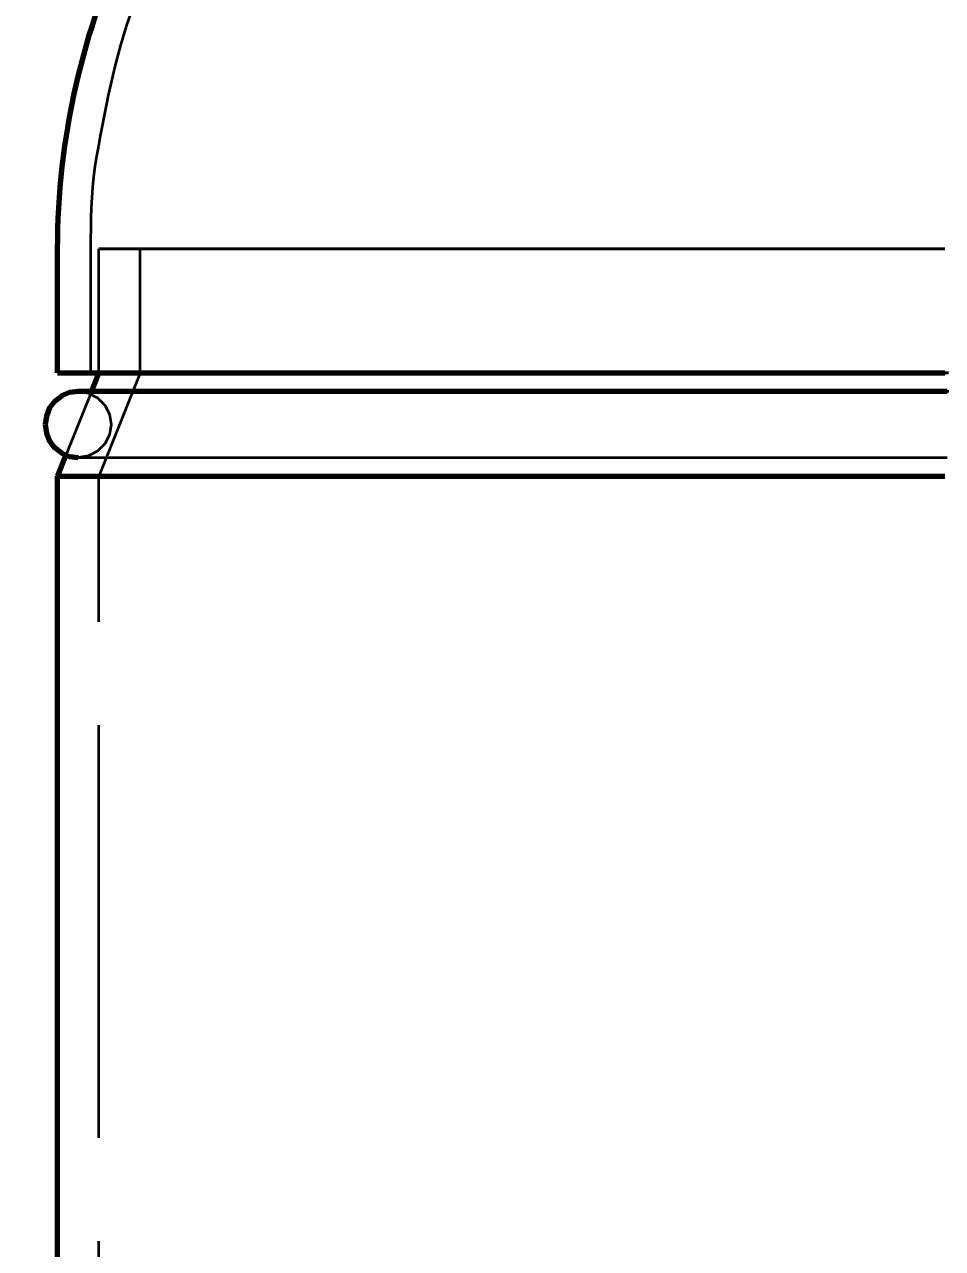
# Model space of a CAD drawing. Header units: millimetres. Extents: x 0 to 2208, y 0 to 420.
# Drawn here: x 86.36 to 95.26, y 209.91 to 221.77 of the extents above; entities that cross this region are included whole.
import ezdxf

# ---------------------------------------------------------------- set-up
doc = ezdxf.new("R2010")
doc.units = ezdxf.units.MM
doc.linetypes.add('IRAM-E-TRAZOS', pattern=[5, 4, -1])
for name, color, linetype, lineweight in [('01-VISIBLE', 7, 'CONTINUOUS', 70), ('02-OCULTA', 4, 'IRAM-E-TRAZOS', 35), ('04-COTA', 3, 'CONTINUOUS', 18)]:
    doc.layers.add(name, color=color, linetype=linetype, lineweight=lineweight)
doc.styles.add('ISO3098', font='isocpeur.ttf')
doc.dimstyles.new('FLAMA-IRAM', dxfattribs={"dimtxt": 3.5, "dimasz": 3.5, "dimexe": 2, "dimexo": 1.5, "dimgap": 1, "dimtad": 1, "dimdec": 1, "dimtxsty": 'ISO3098', "dimblk": 'IRAM_FLECHA', "dimblk1": 'IRAM_FLECHA', "dimblk2": 'IRAM_FLECHA', "dimcen": 2.5, "dimclrd": 256, "dimclre": 256, "dimclrt": 256, "dimazin": 3, "dimtfac": 1, "dimtmove": 0, "dimatfit": 3, "dimlwd": 18, "dimlwe": 18})

# ---------------------------------------------------------------- blocks, each defined once
blk = doc.blocks.new('IRAM_FLECHA')
blk.add_solid([(0, 0), (-1, 0.125), (-1, -0.125)])

msp = doc.modelspace()

# ---------------------------------------------------------------- linework, layer by layer
at = {"layer": '01-VISIBLE'}
for p, q in [((86.683, 218.391), (86.683, 219.591)), ((87.083, 218.391), (87.011, 218.211)), ((86.764, 217.594), (86.683, 217.391)), ((86.683, 197.549), (86.683, 217.391))]:
    msp.add_line(p, q, dxfattribs=at)
for points in [[(86.683, 219.591), (86.684, 219.691), (86.686, 219.791), (86.689, 219.891), (86.694, 219.99), (86.7, 220.09), (86.708, 220.19), (86.718, 220.29), (86.728, 220.389), (86.74, 220.488), (86.754, 220.587), (86.768, 220.686), (86.785, 220.785), (86.802, 220.883), (86.821, 220.982), (86.841, 221.08), (86.863, 221.177), (86.886, 221.275), (86.91, 221.372), (86.936, 221.468), (86.962, 221.565), (86.99, 221.661), (87.02, 221.756), (87.05, 221.852)], [(86.683, 218.391), (86.783, 218.391), (86.883, 218.391), (86.983, 218.391), (87.083, 218.391), (87.183, 218.391), (87.283, 218.391), (87.383, 218.391), (87.483, 218.391), (87.583, 218.391), (87.683, 218.391), (87.783, 218.391), (87.883, 218.391), (87.983, 218.391), (88.083, 218.391), (88.183, 218.391), (88.283, 218.391), (88.383, 218.391), (88.483, 218.391), (88.583, 218.391), (88.683, 218.391), (88.783, 218.391), (88.883, 218.391), (88.983, 218.391), (89.083, 218.391), (89.183, 218.391), (89.283, 218.391), (89.383, 218.391), (89.483, 218.391), (89.583, 218.391), (89.683, 218.391), (89.783, 218.391), (89.883, 218.391), (89.983, 218.391), (90.083, 218.391), (90.183, 218.391), (90.283, 218.391), (90.383, 218.391), (90.483, 218.391), (90.583, 218.391), (90.683, 218.391), (90.783, 218.391), (90.883, 218.391), (90.983, 218.391), (91.083, 218.391), (91.183, 218.391), (91.283, 218.391), (91.383, 218.391), (91.483, 218.391), (91.583, 218.391), (91.683, 218.391), (91.783, 218.391), (91.883, 218.391), (91.983, 218.391), (92.083, 218.391), (92.183, 218.391), (92.283, 218.391), (92.383, 218.391), (92.483, 218.391), (92.583, 218.391), (92.683, 218.391), (92.783, 218.391), (92.883, 218.391), (92.983, 218.391), (93.083, 218.391), (93.183, 218.391), (93.283, 218.391), (93.383, 218.391), (93.483, 218.391), (93.583, 218.391), (93.683, 218.391), (93.783, 218.391), (93.883, 218.391), (93.983, 218.391), (94.083, 218.391), (94.183, 218.391), (94.283, 218.391), (94.383, 218.391), (94.483, 218.391), (94.583, 218.391), (94.683, 218.391), (94.783, 218.391), (94.883, 218.391), (94.983, 218.391), (95.083, 218.391), (95.183, 218.391), (95.283, 218.391)], [(86.883, 218.211), (86.8, 218.2), (86.723, 218.168), (86.657, 218.117), (86.606, 218.051), (86.574, 217.973), (86.563, 217.891)], [(87.011, 218.211), (86.99, 218.211), (86.968, 218.211), (86.947, 218.211), (86.926, 218.211), (86.904, 218.211), (86.883, 218.211)], [(95.306, 218.211), (95.206, 218.211), (95.106, 218.211), (95.006, 218.211), (94.905, 218.211), (94.805, 218.211), (94.705, 218.211), (94.605, 218.211), (94.504, 218.211), (94.404, 218.211), (94.304, 218.211), (94.203, 218.211), (94.103, 218.211), (94.003, 218.211), (93.903, 218.211), (93.802, 218.211), (93.702, 218.211), (93.602, 218.211), (93.501, 218.211), (93.401, 218.211), (93.301, 218.211), (93.201, 218.211), (93.1, 218.211), (93, 218.211), (92.9, 218.211), (92.799, 218.211), (92.699, 218.211), (92.599, 218.211), (92.499, 218.211), (92.398, 218.211), (92.298, 218.211), (92.198, 218.211), (92.098, 218.211), (91.997, 218.211), (91.897, 218.211), (91.797, 218.211), (91.696, 218.211), (91.596, 218.211), (91.496, 218.211), (91.396, 218.211), (91.295, 218.211), (91.195, 218.211), (91.095, 218.211), (90.994, 218.211), (90.894, 218.211), (90.794, 218.211), (90.694, 218.211), (90.593, 218.211), (90.493, 218.211), (90.393, 218.211), (90.292, 218.211), (90.192, 218.211), (90.092, 218.211), (89.992, 218.211), (89.891, 218.211), (89.791, 218.211), (89.691, 218.211), (89.591, 218.211), (89.49, 218.211), (89.39, 218.211), (89.29, 218.211), (89.189, 218.211), (89.089, 218.211), (88.989, 218.211), (88.889, 218.211), (88.788, 218.211), (88.688, 218.211), (88.588, 218.211), (88.487, 218.211), (88.387, 218.211), (88.287, 218.211), (88.187, 218.211), (88.086, 218.211), (87.986, 218.211), (87.886, 218.211), (87.786, 218.211), (87.685, 218.211), (87.585, 218.211), (87.485, 218.211), (87.384, 218.211), (87.284, 218.211), (87.184, 218.211), (87.084, 218.211), (86.983, 218.211), (86.883, 218.211)], [(86.563, 217.891), (86.574, 217.808), (86.606, 217.731), (86.657, 217.664), (86.723, 217.613), (86.8, 217.582), (86.883, 217.571)], [(86.683, 217.391), (86.783, 217.391), (86.883, 217.391), (86.983, 217.391), (87.083, 217.391), (87.183, 217.391), (87.283, 217.391), (87.383, 217.391), (87.483, 217.391), (87.583, 217.391), (87.683, 217.391), (87.783, 217.391), (87.883, 217.391), (87.983, 217.391), (88.083, 217.391), (88.183, 217.391), (88.283, 217.391), (88.383, 217.391), (88.483, 217.391), (88.583, 217.391), (88.683, 217.391), (88.783, 217.391), (88.883, 217.391), (88.983, 217.391), (89.083, 217.391), (89.183, 217.391), (89.283, 217.391), (89.383, 217.391), (89.483, 217.391), (89.583, 217.391), (89.683, 217.391), (89.783, 217.391), (89.883, 217.391), (89.983, 217.391), (90.083, 217.391), (90.183, 217.391), (90.283, 217.391), (90.383, 217.391), (90.483, 217.391), (90.583, 217.391), (90.683, 217.391), (90.783, 217.391), (90.883, 217.391), (90.983, 217.391), (91.083, 217.391), (91.183, 217.391), (91.283, 217.391), (91.383, 217.391), (91.483, 217.391), (91.583, 217.391), (91.683, 217.391), (91.783, 217.391), (91.883, 217.391), (91.983, 217.391), (92.083, 217.391), (92.183, 217.391), (92.283, 217.391), (92.383, 217.391), (92.483, 217.391), (92.583, 217.391), (92.683, 217.391), (92.783, 217.391), (92.883, 217.391), (92.983, 217.391), (93.083, 217.391), (93.183, 217.391), (93.283, 217.391), (93.383, 217.391), (93.483, 217.391), (93.583, 217.391), (93.683, 217.391), (93.783, 217.391), (93.883, 217.391), (93.983, 217.391), (94.083, 217.391), (94.183, 217.391), (94.283, 217.391), (94.383, 217.391), (94.483, 217.391), (94.583, 217.391), (94.683, 217.391), (94.783, 217.391), (94.883, 217.391), (94.983, 217.391), (95.083, 217.391), (95.183, 217.391), (95.283, 217.391)]]:
    msp.add_lwpolyline(points, dxfattribs=at)
at = {"layer": '02-OCULTA'}
for p, q in [((87.003, 219.591), (87.003, 218.391)), ((87.083, 218.391), (87.083, 219.591)), ((87.483, 218.391), (87.483, 219.591)), ((87.483, 218.391), (87.083, 217.391)), ((87.011, 218.211), (86.764, 217.594)), ((87.083, 120.979), (87.083, 217.391))]:
    msp.add_line(p, q, dxfattribs=at)
for points in [[(87.383, 221.853), (87.351, 221.758), (87.321, 221.663), (87.293, 221.566), (87.266, 221.47), (87.241, 221.373), (87.217, 221.275), (87.195, 221.178), (87.173, 221.08), (87.153, 220.982), (87.133, 220.884), (87.114, 220.785), (87.096, 220.687), (87.078, 220.588), (87.061, 220.489), (87.045, 220.39), (87.032, 220.291), (87.021, 220.191), (87.014, 220.091), (87.009, 219.991), (87.006, 219.891), (87.004, 219.791), (87.003, 219.691), (87.003, 219.591)], [(95.283, 219.591), (95.183, 219.591), (95.083, 219.591), (94.983, 219.591), (94.883, 219.591), (94.783, 219.591), (94.683, 219.591), (94.583, 219.591), (94.483, 219.591), (94.383, 219.591), (94.283, 219.591), (94.183, 219.591), (94.083, 219.591), (93.983, 219.591), (93.883, 219.591), (93.783, 219.591), (93.683, 219.591), (93.583, 219.591), (93.483, 219.591), (93.383, 219.591), (93.283, 219.591), (93.183, 219.591), (93.083, 219.591), (92.983, 219.591), (92.883, 219.591), (92.783, 219.591), (92.683, 219.591), (92.583, 219.591), (92.483, 219.591), (92.383, 219.591), (92.283, 219.591), (92.183, 219.591), (92.083, 219.591), (91.983, 219.591), (91.883, 219.591), (91.783, 219.591), (91.683, 219.591), (91.583, 219.591), (91.483, 219.591), (91.383, 219.591), (91.283, 219.591), (91.183, 219.591), (91.083, 219.591), (90.983, 219.591), (90.883, 219.591), (90.783, 219.591), (90.683, 219.591), (90.583, 219.591), (90.483, 219.591), (90.383, 219.591), (90.283, 219.591), (90.183, 219.591), (90.083, 219.591), (89.983, 219.591), (89.883, 219.591), (89.783, 219.591), (89.683, 219.591), (89.583, 219.591), (89.483, 219.591), (89.383, 219.591), (89.283, 219.591), (89.183, 219.591), (89.083, 219.591), (88.983, 219.591), (88.883, 219.591), (88.783, 219.591), (88.683, 219.591), (88.583, 219.591), (88.483, 219.591), (88.383, 219.591), (88.283, 219.591), (88.183, 219.591), (88.083, 219.591), (87.983, 219.591), (87.883, 219.591), (87.783, 219.591), (87.683, 219.591), (87.583, 219.591), (87.483, 219.591), (87.383, 219.591), (87.283, 219.591), (87.183, 219.591), (87.083, 219.591)], [(87.083, 219.591), (87.183, 219.591), (87.283, 219.591), (87.383, 219.591), (87.483, 219.591), (87.583, 219.591), (87.683, 219.591), (87.783, 219.591), (87.883, 219.591), (87.983, 219.591), (88.083, 219.591), (88.183, 219.591), (88.283, 219.591), (88.383, 219.591), (88.483, 219.591), (88.583, 219.591), (88.683, 219.591), (88.783, 219.591), (88.883, 219.591), (88.983, 219.591), (89.083, 219.591), (89.183, 219.591), (89.283, 219.591), (89.383, 219.591), (89.483, 219.591), (89.583, 219.591), (89.683, 219.591), (89.783, 219.591), (89.883, 219.591), (89.983, 219.591), (90.083, 219.591), (90.183, 219.591), (90.283, 219.591), (90.383, 219.591), (90.483, 219.591), (90.583, 219.591), (90.683, 219.591), (90.783, 219.591), (90.883, 219.591), (90.983, 219.591), (91.083, 219.591), (91.183, 219.591), (91.283, 219.591), (91.383, 219.591), (91.483, 219.591), (91.583, 219.591), (91.683, 219.591), (91.783, 219.591), (91.883, 219.591), (91.983, 219.591), (92.083, 219.591), (92.183, 219.591), (92.283, 219.591), (92.383, 219.591), (92.483, 219.591), (92.583, 219.591), (92.683, 219.591), (92.783, 219.591), (92.883, 219.591), (92.983, 219.591), (93.083, 219.591), (93.183, 219.591), (93.283, 219.591), (93.383, 219.591), (93.483, 219.591), (93.583, 219.591), (93.683, 219.591), (93.783, 219.591), (93.883, 219.591), (93.983, 219.591), (94.083, 219.591), (94.183, 219.591), (94.283, 219.591), (94.383, 219.591), (94.483, 219.591), (94.583, 219.591), (94.683, 219.591), (94.783, 219.591), (94.883, 219.591), (94.983, 219.591), (95.083, 219.591), (95.183, 219.591), (95.283, 219.591)], [(95.283, 219.591), (95.183, 219.591), (95.083, 219.591), (94.983, 219.591), (94.883, 219.591), (94.783, 219.591), (94.683, 219.591), (94.583, 219.591), (94.483, 219.591), (94.383, 219.591), (94.283, 219.591), (94.183, 219.591), (94.083, 219.591), (93.983, 219.591), (93.883, 219.591), (93.783, 219.591), (93.683, 219.591), (93.583, 219.591), (93.483, 219.591), (93.383, 219.591), (93.283, 219.591), (93.183, 219.591), (93.083, 219.591), (92.983, 219.591), (92.883, 219.591), (92.783, 219.591), (92.683, 219.591), (92.583, 219.591), (92.483, 219.591), (92.383, 219.591), (92.283, 219.591), (92.183, 219.591), (92.083, 219.591), (91.983, 219.591), (91.883, 219.591), (91.783, 219.591), (91.683, 219.591), (91.583, 219.591), (91.483, 219.591), (91.383, 219.591), (91.283, 219.591), (91.183, 219.591), (91.083, 219.591), (90.983, 219.591), (90.883, 219.591), (90.783, 219.591), (90.683, 219.591), (90.583, 219.591), (90.483, 219.591), (90.383, 219.591), (90.283, 219.591), (90.183, 219.591), (90.083, 219.591), (89.983, 219.591), (89.883, 219.591), (89.783, 219.591), (89.683, 219.591), (89.583, 219.591), (89.483, 219.591), (89.383, 219.591), (89.283, 219.591), (89.183, 219.591), (89.083, 219.591), (88.983, 219.591), (88.883, 219.591), (88.783, 219.591), (88.683, 219.591), (88.583, 219.591), (88.483, 219.591), (88.383, 219.591), (88.283, 219.591), (88.183, 219.591), (88.083, 219.591), (87.983, 219.591), (87.883, 219.591), (87.783, 219.591), (87.683, 219.591), (87.583, 219.591), (87.483, 219.591)], [(87.483, 219.591), (87.583, 219.591), (87.683, 219.591), (87.783, 219.591), (87.883, 219.591), (87.983, 219.591), (88.083, 219.591), (88.183, 219.591), (88.283, 219.591), (88.383, 219.591), (88.483, 219.591), (88.583, 219.591), (88.683, 219.591), (88.783, 219.591), (88.883, 219.591), (88.983, 219.591), (89.083, 219.591), (89.183, 219.591), (89.283, 219.591), (89.383, 219.591), (89.483, 219.591), (89.583, 219.591), (89.683, 219.591), (89.783, 219.591), (89.883, 219.591), (89.983, 219.591), (90.083, 219.591), (90.183, 219.591), (90.283, 219.591), (90.383, 219.591), (90.483, 219.591), (90.583, 219.591), (90.683, 219.591), (90.783, 219.591), (90.883, 219.591), (90.983, 219.591), (91.083, 219.591), (91.183, 219.591), (91.283, 219.591), (91.383, 219.591), (91.483, 219.591), (91.583, 219.591), (91.683, 219.591), (91.783, 219.591), (91.883, 219.591), (91.983, 219.591), (92.083, 219.591), (92.183, 219.591), (92.283, 219.591), (92.383, 219.591), (92.483, 219.591), (92.583, 219.591), (92.683, 219.591), (92.783, 219.591), (92.883, 219.591), (92.983, 219.591), (93.083, 219.591), (93.183, 219.591), (93.283, 219.591), (93.383, 219.591), (93.483, 219.591), (93.583, 219.591), (93.683, 219.591), (93.783, 219.591), (93.883, 219.591), (93.983, 219.591), (94.083, 219.591), (94.183, 219.591), (94.283, 219.591), (94.383, 219.591), (94.483, 219.591), (94.583, 219.591), (94.683, 219.591), (94.783, 219.591), (94.883, 219.591), (94.983, 219.591), (95.083, 219.591), (95.183, 219.591), (95.283, 219.591)], [(95.283, 218.391), (95.183, 218.391), (95.083, 218.391), (94.983, 218.391), (94.883, 218.391), (94.783, 218.391), (94.683, 218.391), (94.583, 218.391), (94.483, 218.391), (94.383, 218.391), (94.283, 218.391), (94.183, 218.391), (94.083, 218.391), (93.983, 218.391), (93.883, 218.391), (93.783, 218.391), (93.683, 218.391), (93.583, 218.391), (93.483, 218.391), (93.383, 218.391), (93.283, 218.391), (93.183, 218.391), (93.083, 218.391), (92.983, 218.391), (92.883, 218.391), (92.783, 218.391), (92.683, 218.391), (92.583, 218.391), (92.483, 218.391), (92.383, 218.391), (92.283, 218.391), (92.183, 218.391), (92.083, 218.391), (91.983, 218.391), (91.883, 218.391), (91.783, 218.391), (91.683, 218.391), (91.583, 218.391), (91.483, 218.391), (91.383, 218.391), (91.283, 218.391), (91.183, 218.391), (91.083, 218.391), (90.983, 218.391), (90.883, 218.391), (90.783, 218.391), (90.683, 218.391), (90.583, 218.391), (90.483, 218.391), (90.383, 218.391), (90.283, 218.391), (90.183, 218.391), (90.083, 218.391), (89.983, 218.391), (89.883, 218.391), (89.783, 218.391), (89.683, 218.391), (89.583, 218.391), (89.483, 218.391), (89.383, 218.391), (89.283, 218.391), (89.183, 218.391), (89.083, 218.391), (88.983, 218.391), (88.883, 218.391), (88.783, 218.391), (88.683, 218.391), (88.583, 218.391), (88.483, 218.391), (88.383, 218.391), (88.283, 218.391), (88.183, 218.391), (88.083, 218.391), (87.983, 218.391), (87.883, 218.391), (87.783, 218.391), (87.683, 218.391), (87.583, 218.391), (87.483, 218.391), (87.383, 218.391), (87.283, 218.391), (87.183, 218.391), (87.083, 218.391), (86.983, 218.391), (86.883, 218.391), (86.783, 218.391), (86.683, 218.391)], [(95.317, 218.391), (95.217, 218.391), (95.117, 218.391), (95.016, 218.391), (94.916, 218.391), (94.816, 218.391), (94.716, 218.391), (94.616, 218.391), (94.516, 218.391), (94.415, 218.391), (94.315, 218.391), (94.215, 218.391), (94.115, 218.391), (94.015, 218.391), (93.915, 218.391), (93.814, 218.391), (93.714, 218.391), (93.614, 218.391), (93.514, 218.391), (93.414, 218.391), (93.314, 218.391), (93.213, 218.391), (93.113, 218.391), (93.013, 218.391), (92.913, 218.391), (92.813, 218.391), (92.713, 218.391), (92.612, 218.391), (92.512, 218.391), (92.412, 218.391), (92.312, 218.391), (92.212, 218.391), (92.112, 218.391), (92.011, 218.391), (91.911, 218.391), (91.811, 218.391), (91.711, 218.391), (91.611, 218.391), (91.511, 218.391), (91.41, 218.391), (91.31, 218.391), (91.21, 218.391), (91.11, 218.391), (91.01, 218.391), (90.91, 218.391), (90.809, 218.391), (90.709, 218.391), (90.609, 218.391), (90.509, 218.391), (90.409, 218.391), (90.309, 218.391), (90.208, 218.391), (90.108, 218.391), (90.008, 218.391), (89.908, 218.391), (89.808, 218.391), (89.708, 218.391), (89.607, 218.391), (89.507, 218.391), (89.407, 218.391), (89.307, 218.391), (89.207, 218.391), (89.107, 218.391), (89.006, 218.391), (88.906, 218.391), (88.806, 218.391), (88.706, 218.391), (88.606, 218.391), (88.506, 218.391), (88.405, 218.391), (88.305, 218.391), (88.205, 218.391), (88.105, 218.391), (88.005, 218.391), (87.905, 218.391), (87.804, 218.391), (87.704, 218.391), (87.604, 218.391), (87.504, 218.391), (87.404, 218.391), (87.304, 218.391), (87.203, 218.391), (87.103, 218.391), (87.003, 218.391)], [(87.003, 218.391), (87.103, 218.391), (87.203, 218.391), (87.304, 218.391), (87.404, 218.391), (87.504, 218.391), (87.604, 218.391), (87.704, 218.391), (87.804, 218.391), (87.905, 218.391), (88.005, 218.391), (88.105, 218.391), (88.205, 218.391), (88.305, 218.391), (88.405, 218.391), (88.506, 218.391), (88.606, 218.391), (88.706, 218.391), (88.806, 218.391), (88.906, 218.391), (89.006, 218.391), (89.107, 218.391), (89.207, 218.391), (89.307, 218.391), (89.407, 218.391), (89.507, 218.391), (89.607, 218.391), (89.708, 218.391), (89.808, 218.391), (89.908, 218.391), (90.008, 218.391), (90.108, 218.391), (90.208, 218.391), (90.309, 218.391), (90.409, 218.391), (90.509, 218.391), (90.609, 218.391), (90.709, 218.391), (90.809, 218.391), (90.91, 218.391), (91.01, 218.391), (91.11, 218.391), (91.21, 218.391), (91.31, 218.391), (91.41, 218.391), (91.511, 218.391), (91.611, 218.391), (91.711, 218.391), (91.811, 218.391), (91.911, 218.391), (92.011, 218.391), (92.112, 218.391), (92.212, 218.391), (92.312, 218.391), (92.412, 218.391), (92.512, 218.391), (92.612, 218.391), (92.713, 218.391), (92.813, 218.391), (92.913, 218.391), (93.013, 218.391), (93.113, 218.391), (93.213, 218.391), (93.314, 218.391), (93.414, 218.391), (93.514, 218.391), (93.614, 218.391), (93.714, 218.391), (93.814, 218.391), (93.915, 218.391), (94.015, 218.391), (94.115, 218.391), (94.215, 218.391), (94.315, 218.391), (94.415, 218.391), (94.516, 218.391), (94.616, 218.391), (94.716, 218.391), (94.816, 218.391), (94.916, 218.391), (95.016, 218.391), (95.117, 218.391), (95.217, 218.391), (95.317, 218.391)], [(95.283, 218.391), (95.183, 218.391), (95.083, 218.391), (94.983, 218.391), (94.883, 218.391), (94.783, 218.391), (94.683, 218.391), (94.583, 218.391), (94.483, 218.391), (94.383, 218.391), (94.283, 218.391), (94.183, 218.391), (94.083, 218.391), (93.983, 218.391), (93.883, 218.391), (93.783, 218.391), (93.683, 218.391), (93.583, 218.391), (93.483, 218.391), (93.383, 218.391), (93.283, 218.391), (93.183, 218.391), (93.083, 218.391), (92.983, 218.391), (92.883, 218.391), (92.783, 218.391), (92.683, 218.391), (92.583, 218.391), (92.483, 218.391), (92.383, 218.391), (92.283, 218.391), (92.183, 218.391), (92.083, 218.391), (91.983, 218.391), (91.883, 218.391), (91.783, 218.391), (91.683, 218.391), (91.583, 218.391), (91.483, 218.391), (91.383, 218.391), (91.283, 218.391), (91.183, 218.391), (91.083, 218.391), (90.983, 218.391), (90.883, 218.391), (90.783, 218.391), (90.683, 218.391), (90.583, 218.391), (90.483, 218.391), (90.383, 218.391), (90.283, 218.391), (90.183, 218.391), (90.083, 218.391), (89.983, 218.391), (89.883, 218.391), (89.783, 218.391), (89.683, 218.391), (89.583, 218.391), (89.483, 218.391), (89.383, 218.391), (89.283, 218.391), (89.183, 218.391), (89.083, 218.391), (88.983, 218.391), (88.883, 218.391), (88.783, 218.391), (88.683, 218.391), (88.583, 218.391), (88.483, 218.391), (88.383, 218.391), (88.283, 218.391), (88.183, 218.391), (88.083, 218.391), (87.983, 218.391), (87.883, 218.391), (87.783, 218.391), (87.683, 218.391), (87.583, 218.391), (87.483, 218.391), (87.383, 218.391), (87.283, 218.391), (87.183, 218.391), (87.083, 218.391)], [(87.083, 218.391), (87.183, 218.391), (87.283, 218.391), (87.383, 218.391), (87.483, 218.391), (87.583, 218.391), (87.683, 218.391), (87.783, 218.391), (87.883, 218.391), (87.983, 218.391), (88.083, 218.391), (88.183, 218.391), (88.283, 218.391), (88.383, 218.391), (88.483, 218.391), (88.583, 218.391), (88.683, 218.391), (88.783, 218.391), (88.883, 218.391), (88.983, 218.391), (89.083, 218.391), (89.183, 218.391), (89.283, 218.391), (89.383, 218.391), (89.483, 218.391), (89.583, 218.391), (89.683, 218.391), (89.783, 218.391), (89.883, 218.391), (89.983, 218.391), (90.083, 218.391), (90.183, 218.391), (90.283, 218.391), (90.383, 218.391), (90.483, 218.391), (90.583, 218.391), (90.683, 218.391), (90.783, 218.391), (90.883, 218.391), (90.983, 218.391), (91.083, 218.391), (91.183, 218.391), (91.283, 218.391), (91.383, 218.391), (91.483, 218.391), (91.583, 218.391), (91.683, 218.391), (91.783, 218.391), (91.883, 218.391), (91.983, 218.391), (92.083, 218.391), (92.183, 218.391), (92.283, 218.391), (92.383, 218.391), (92.483, 218.391), (92.583, 218.391), (92.683, 218.391), (92.783, 218.391), (92.883, 218.391), (92.983, 218.391), (93.083, 218.391), (93.183, 218.391), (93.283, 218.391), (93.383, 218.391), (93.483, 218.391), (93.583, 218.391), (93.683, 218.391), (93.783, 218.391), (93.883, 218.391), (93.983, 218.391), (94.083, 218.391), (94.183, 218.391), (94.283, 218.391), (94.383, 218.391), (94.483, 218.391), (94.583, 218.391), (94.683, 218.391), (94.783, 218.391), (94.883, 218.391), (94.983, 218.391), (95.083, 218.391), (95.183, 218.391), (95.283, 218.391)], [(95.283, 218.391), (95.183, 218.391), (95.083, 218.391), (94.983, 218.391), (94.883, 218.391), (94.783, 218.391), (94.683, 218.391), (94.583, 218.391), (94.483, 218.391), (94.383, 218.391), (94.283, 218.391), (94.183, 218.391), (94.083, 218.391), (93.983, 218.391), (93.883, 218.391), (93.783, 218.391), (93.683, 218.391), (93.583, 218.391), (93.483, 218.391), (93.383, 218.391), (93.283, 218.391), (93.183, 218.391), (93.083, 218.391), (92.983, 218.391), (92.883, 218.391), (92.783, 218.391), (92.683, 218.391), (92.583, 218.391), (92.483, 218.391), (92.383, 218.391), (92.283, 218.391), (92.183, 218.391), (92.083, 218.391), (91.983, 218.391), (91.883, 218.391), (91.783, 218.391), (91.683, 218.391), (91.583, 218.391), (91.483, 218.391), (91.383, 218.391), (91.283, 218.391), (91.183, 218.391), (91.083, 218.391), (90.983, 218.391), (90.883, 218.391), (90.783, 218.391), (90.683, 218.391), (90.583, 218.391), (90.483, 218.391), (90.383, 218.391), (90.283, 218.391), (90.183, 218.391), (90.083, 218.391), (89.983, 218.391), (89.883, 218.391), (89.783, 218.391), (89.683, 218.391), (89.583, 218.391), (89.483, 218.391), (89.383, 218.391), (89.283, 218.391), (89.183, 218.391), (89.083, 218.391), (88.983, 218.391), (88.883, 218.391), (88.783, 218.391), (88.683, 218.391), (88.583, 218.391), (88.483, 218.391), (88.383, 218.391), (88.283, 218.391), (88.183, 218.391), (88.083, 218.391), (87.983, 218.391), (87.883, 218.391), (87.783, 218.391), (87.683, 218.391), (87.583, 218.391), (87.483, 218.391)], [(87.483, 218.391), (87.583, 218.391), (87.683, 218.391), (87.783, 218.391), (87.883, 218.391), (87.983, 218.391), (88.083, 218.391), (88.183, 218.391), (88.283, 218.391), (88.383, 218.391), (88.483, 218.391), (88.583, 218.391), (88.683, 218.391), (88.783, 218.391), (88.883, 218.391), (88.983, 218.391), (89.083, 218.391), (89.183, 218.391), (89.283, 218.391), (89.383, 218.391), (89.483, 218.391), (89.583, 218.391), (89.683, 218.391), (89.783, 218.391), (89.883, 218.391), (89.983, 218.391), (90.083, 218.391), (90.183, 218.391), (90.283, 218.391), (90.383, 218.391), (90.483, 218.391), (90.583, 218.391), (90.683, 218.391), (90.783, 218.391), (90.883, 218.391), (90.983, 218.391), (91.083, 218.391), (91.183, 218.391), (91.283, 218.391), (91.383, 218.391), (91.483, 218.391), (91.583, 218.391), (91.683, 218.391), (91.783, 218.391), (91.883, 218.391), (91.983, 218.391), (92.083, 218.391), (92.183, 218.391), (92.283, 218.391), (92.383, 218.391), (92.483, 218.391), (92.583, 218.391), (92.683, 218.391), (92.783, 218.391), (92.883, 218.391), (92.983, 218.391), (93.083, 218.391), (93.183, 218.391), (93.283, 218.391), (93.383, 218.391), (93.483, 218.391), (93.583, 218.391), (93.683, 218.391), (93.783, 218.391), (93.883, 218.391), (93.983, 218.391), (94.083, 218.391), (94.183, 218.391), (94.283, 218.391), (94.383, 218.391), (94.483, 218.391), (94.583, 218.391), (94.683, 218.391), (94.783, 218.391), (94.883, 218.391), (94.983, 218.391), (95.083, 218.391), (95.183, 218.391), (95.283, 218.391)], [(86.883, 218.211), (86.982, 218.195), (87.071, 218.15), (87.142, 218.079), (87.187, 217.99), (87.203, 217.891), (87.187, 217.792), (87.142, 217.703), (87.071, 217.632), (86.982, 217.586), (86.883, 217.571)], [(95.321, 218.211), (95.221, 218.211), (95.121, 218.211), (95.021, 218.211), (94.921, 218.211), (94.821, 218.211), (94.721, 218.211), (94.62, 218.211), (94.52, 218.211), (94.42, 218.211), (94.32, 218.211), (94.22, 218.211), (94.12, 218.211), (94.02, 218.211), (93.92, 218.211), (93.819, 218.211), (93.719, 218.211), (93.619, 218.211), (93.519, 218.211), (93.419, 218.211), (93.319, 218.211), (93.219, 218.211), (93.119, 218.211), (93.018, 218.211), (92.918, 218.211), (92.818, 218.211), (92.718, 218.211), (92.618, 218.211), (92.518, 218.211), (92.418, 218.211), (92.318, 218.211), (92.217, 218.211), (92.117, 218.211), (92.017, 218.211), (91.917, 218.211), (91.817, 218.211), (91.717, 218.211), (91.617, 218.211), (91.517, 218.211), (91.416, 218.211), (91.316, 218.211), (91.216, 218.211), (91.116, 218.211), (91.016, 218.211), (90.916, 218.211), (90.816, 218.211), (90.716, 218.211), (90.615, 218.211), (90.515, 218.211), (90.415, 218.211), (90.315, 218.211), (90.215, 218.211), (90.115, 218.211), (90.015, 218.211), (89.915, 218.211), (89.814, 218.211), (89.714, 218.211), (89.614, 218.211), (89.514, 218.211), (89.414, 218.211), (89.314, 218.211), (89.214, 218.211), (89.114, 218.211), (89.013, 218.211), (88.913, 218.211), (88.813, 218.211), (88.713, 218.211), (88.613, 218.211), (88.513, 218.211), (88.413, 218.211), (88.313, 218.211), (88.212, 218.211), (88.112, 218.211), (88.012, 218.211), (87.912, 218.211), (87.812, 218.211), (87.712, 218.211), (87.612, 218.211), (87.512, 218.211), (87.411, 218.211), (87.311, 218.211), (87.211, 218.211), (87.111, 218.211), (87.011, 218.211)], [(86.883, 217.571), (86.983, 217.571), (87.083, 217.571), (87.184, 217.571), (87.284, 217.571), (87.384, 217.571), (87.485, 217.571), (87.585, 217.571), (87.685, 217.571), (87.785, 217.571), (87.886, 217.571), (87.986, 217.571), (88.086, 217.571), (88.187, 217.571), (88.287, 217.571), (88.387, 217.571), (88.487, 217.571), (88.588, 217.571), (88.688, 217.571), (88.788, 217.571), (88.888, 217.571), (88.989, 217.571), (89.089, 217.571), (89.189, 217.571), (89.29, 217.571), (89.39, 217.571), (89.49, 217.571), (89.59, 217.571), (89.691, 217.571), (89.791, 217.571), (89.891, 217.571), (89.992, 217.571), (90.092, 217.571), (90.192, 217.571), (90.292, 217.571), (90.393, 217.571), (90.493, 217.571), (90.593, 217.571), (90.694, 217.571), (90.794, 217.571), (90.894, 217.571), (90.994, 217.571), (91.095, 217.571), (91.195, 217.571), (91.295, 217.571), (91.396, 217.571), (91.496, 217.571), (91.596, 217.571), (91.696, 217.571), (91.797, 217.571), (91.897, 217.571), (91.997, 217.571), (92.097, 217.571), (92.198, 217.571), (92.298, 217.571), (92.398, 217.571), (92.499, 217.571), (92.599, 217.571), (92.699, 217.571), (92.799, 217.571), (92.9, 217.571), (93, 217.571), (93.1, 217.571), (93.201, 217.571), (93.301, 217.571), (93.401, 217.571), (93.501, 217.571), (93.602, 217.571), (93.702, 217.571), (93.802, 217.571), (93.903, 217.571), (94.003, 217.571), (94.103, 217.571), (94.203, 217.571), (94.304, 217.571), (94.404, 217.571), (94.504, 217.571), (94.605, 217.571), (94.705, 217.571), (94.805, 217.571), (94.905, 217.571), (95.006, 217.571), (95.106, 217.571), (95.206, 217.571), (95.306, 217.571)], [(86.883, 217.571), (86.983, 217.571), (87.083, 217.571), (87.183, 217.571), (87.283, 217.571), (87.383, 217.571), (87.483, 217.571), (87.583, 217.571), (87.683, 217.571), (87.783, 217.571), (87.883, 217.571), (87.983, 217.571), (88.083, 217.571), (88.183, 217.571), (88.283, 217.571), (88.383, 217.571), (88.483, 217.571), (88.583, 217.571), (88.683, 217.571), (88.783, 217.571), (88.883, 217.571), (88.983, 217.571), (89.083, 217.571), (89.183, 217.571), (89.283, 217.571), (89.383, 217.571), (89.483, 217.571), (89.583, 217.571), (89.683, 217.571), (89.783, 217.571), (89.883, 217.571), (89.983, 217.571), (90.083, 217.571), (90.183, 217.571), (90.283, 217.571), (90.383, 217.571), (90.483, 217.571), (90.583, 217.571), (90.683, 217.571), (90.783, 217.571), (90.883, 217.571), (90.983, 217.571), (91.083, 217.571), (91.183, 217.571), (91.283, 217.571), (91.383, 217.571), (91.483, 217.571), (91.583, 217.571), (91.683, 217.571), (91.783, 217.571), (91.883, 217.571), (91.983, 217.571), (92.083, 217.571), (92.183, 217.571), (92.283, 217.571), (92.383, 217.571), (92.483, 217.571), (92.583, 217.571), (92.683, 217.571), (92.783, 217.571), (92.883, 217.571), (92.983, 217.571), (93.083, 217.571), (93.183, 217.571), (93.283, 217.571), (93.383, 217.571), (93.483, 217.571), (93.583, 217.571), (93.683, 217.571), (93.783, 217.571), (93.883, 217.571), (93.983, 217.571), (94.083, 217.571), (94.183, 217.571), (94.283, 217.571), (94.383, 217.571), (94.483, 217.571), (94.583, 217.571), (94.683, 217.571), (94.783, 217.571), (94.883, 217.571), (94.983, 217.571), (95.083, 217.571), (95.183, 217.571), (95.283, 217.571)], [(95.283, 217.391), (95.183, 217.391), (95.083, 217.391), (94.983, 217.391), (94.883, 217.391), (94.783, 217.391), (94.683, 217.391), (94.583, 217.391), (94.483, 217.391), (94.383, 217.391), (94.283, 217.391), (94.183, 217.391), (94.083, 217.391), (93.983, 217.391), (93.883, 217.391), (93.783, 217.391), (93.683, 217.391), (93.583, 217.391), (93.483, 217.391), (93.383, 217.391), (93.283, 217.391), (93.183, 217.391), (93.083, 217.391), (92.983, 217.391), (92.883, 217.391), (92.783, 217.391), (92.683, 217.391), (92.583, 217.391), (92.483, 217.391), (92.383, 217.391), (92.283, 217.391), (92.183, 217.391), (92.083, 217.391), (91.983, 217.391), (91.883, 217.391), (91.783, 217.391), (91.683, 217.391), (91.583, 217.391), (91.483, 217.391), (91.383, 217.391), (91.283, 217.391), (91.183, 217.391), (91.083, 217.391), (90.983, 217.391), (90.883, 217.391), (90.783, 217.391), (90.683, 217.391), (90.583, 217.391), (90.483, 217.391), (90.383, 217.391), (90.283, 217.391), (90.183, 217.391), (90.083, 217.391), (89.983, 217.391), (89.883, 217.391), (89.783, 217.391), (89.683, 217.391), (89.583, 217.391), (89.483, 217.391), (89.383, 217.391), (89.283, 217.391), (89.183, 217.391), (89.083, 217.391), (88.983, 217.391), (88.883, 217.391), (88.783, 217.391), (88.683, 217.391), (88.583, 217.391), (88.483, 217.391), (88.383, 217.391), (88.283, 217.391), (88.183, 217.391), (88.083, 217.391), (87.983, 217.391), (87.883, 217.391), (87.783, 217.391), (87.683, 217.391), (87.583, 217.391), (87.483, 217.391), (87.383, 217.391), (87.283, 217.391), (87.183, 217.391), (87.083, 217.391), (86.983, 217.391), (86.883, 217.391), (86.783, 217.391), (86.683, 217.391)], [(95.283, 217.391), (95.183, 217.391), (95.083, 217.391), (94.983, 217.391), (94.883, 217.391), (94.783, 217.391), (94.683, 217.391), (94.583, 217.391), (94.483, 217.391), (94.383, 217.391), (94.283, 217.391), (94.183, 217.391), (94.083, 217.391), (93.983, 217.391), (93.883, 217.391), (93.783, 217.391), (93.683, 217.391), (93.583, 217.391), (93.483, 217.391), (93.383, 217.391), (93.283, 217.391), (93.183, 217.391), (93.083, 217.391), (92.983, 217.391), (92.883, 217.391), (92.783, 217.391), (92.683, 217.391), (92.583, 217.391), (92.483, 217.391), (92.383, 217.391), (92.283, 217.391), (92.183, 217.391), (92.083, 217.391), (91.983, 217.391), (91.883, 217.391), (91.783, 217.391), (91.683, 217.391), (91.583, 217.391), (91.483, 217.391), (91.383, 217.391), (91.283, 217.391), (91.183, 217.391), (91.083, 217.391), (90.983, 217.391), (90.883, 217.391), (90.783, 217.391), (90.683, 217.391), (90.583, 217.391), (90.483, 217.391), (90.383, 217.391), (90.283, 217.391), (90.183, 217.391), (90.083, 217.391), (89.983, 217.391), (89.883, 217.391), (89.783, 217.391), (89.683, 217.391), (89.583, 217.391), (89.483, 217.391), (89.383, 217.391), (89.283, 217.391), (89.183, 217.391), (89.083, 217.391), (88.983, 217.391), (88.883, 217.391), (88.783, 217.391), (88.683, 217.391), (88.583, 217.391), (88.483, 217.391), (88.383, 217.391), (88.283, 217.391), (88.183, 217.391), (88.083, 217.391), (87.983, 217.391), (87.883, 217.391), (87.783, 217.391), (87.683, 217.391), (87.583, 217.391), (87.483, 217.391), (87.383, 217.391), (87.283, 217.391), (87.183, 217.391), (87.083, 217.391)], [(87.083, 217.391), (87.183, 217.391), (87.283, 217.391), (87.383, 217.391), (87.483, 217.391), (87.583, 217.391), (87.683, 217.391), (87.783, 217.391), (87.883, 217.391), (87.983, 217.391), (88.083, 217.391), (88.183, 217.391), (88.283, 217.391), (88.383, 217.391), (88.483, 217.391), (88.583, 217.391), (88.683, 217.391), (88.783, 217.391), (88.883, 217.391), (88.983, 217.391), (89.083, 217.391), (89.183, 217.391), (89.283, 217.391), (89.383, 217.391), (89.483, 217.391), (89.583, 217.391), (89.683, 217.391), (89.783, 217.391), (89.883, 217.391), (89.983, 217.391), (90.083, 217.391), (90.183, 217.391), (90.283, 217.391), (90.383, 217.391), (90.483, 217.391), (90.583, 217.391), (90.683, 217.391), (90.783, 217.391), (90.883, 217.391), (90.983, 217.391), (91.083, 217.391), (91.183, 217.391), (91.283, 217.391), (91.383, 217.391), (91.483, 217.391), (91.583, 217.391), (91.683, 217.391), (91.783, 217.391), (91.883, 217.391), (91.983, 217.391), (92.083, 217.391), (92.183, 217.391), (92.283, 217.391), (92.383, 217.391), (92.483, 217.391), (92.583, 217.391), (92.683, 217.391), (92.783, 217.391), (92.883, 217.391), (92.983, 217.391), (93.083, 217.391), (93.183, 217.391), (93.283, 217.391), (93.383, 217.391), (93.483, 217.391), (93.583, 217.391), (93.683, 217.391), (93.783, 217.391), (93.883, 217.391), (93.983, 217.391), (94.083, 217.391), (94.183, 217.391), (94.283, 217.391), (94.383, 217.391), (94.483, 217.391), (94.583, 217.391), (94.683, 217.391), (94.783, 217.391), (94.883, 217.391), (94.983, 217.391), (95.083, 217.391), (95.183, 217.391), (95.283, 217.391)]]:
    msp.add_lwpolyline(points, dxfattribs=at)

# ---------------------------------------------------------------- dimensions: what is measured, and where the dimension line sits
at = {"layer": '04-COTA'}
msp.add_linear_dim(base=(69.693, 120.979), p1=(86.683, 120.979), p2=(101.833, 233.479), angle=90, dimstyle='FLAMA-IRAM', override={"dimlfac": 5}, dxfattribs=at).render()

doc.saveas('drawing.dxf')
